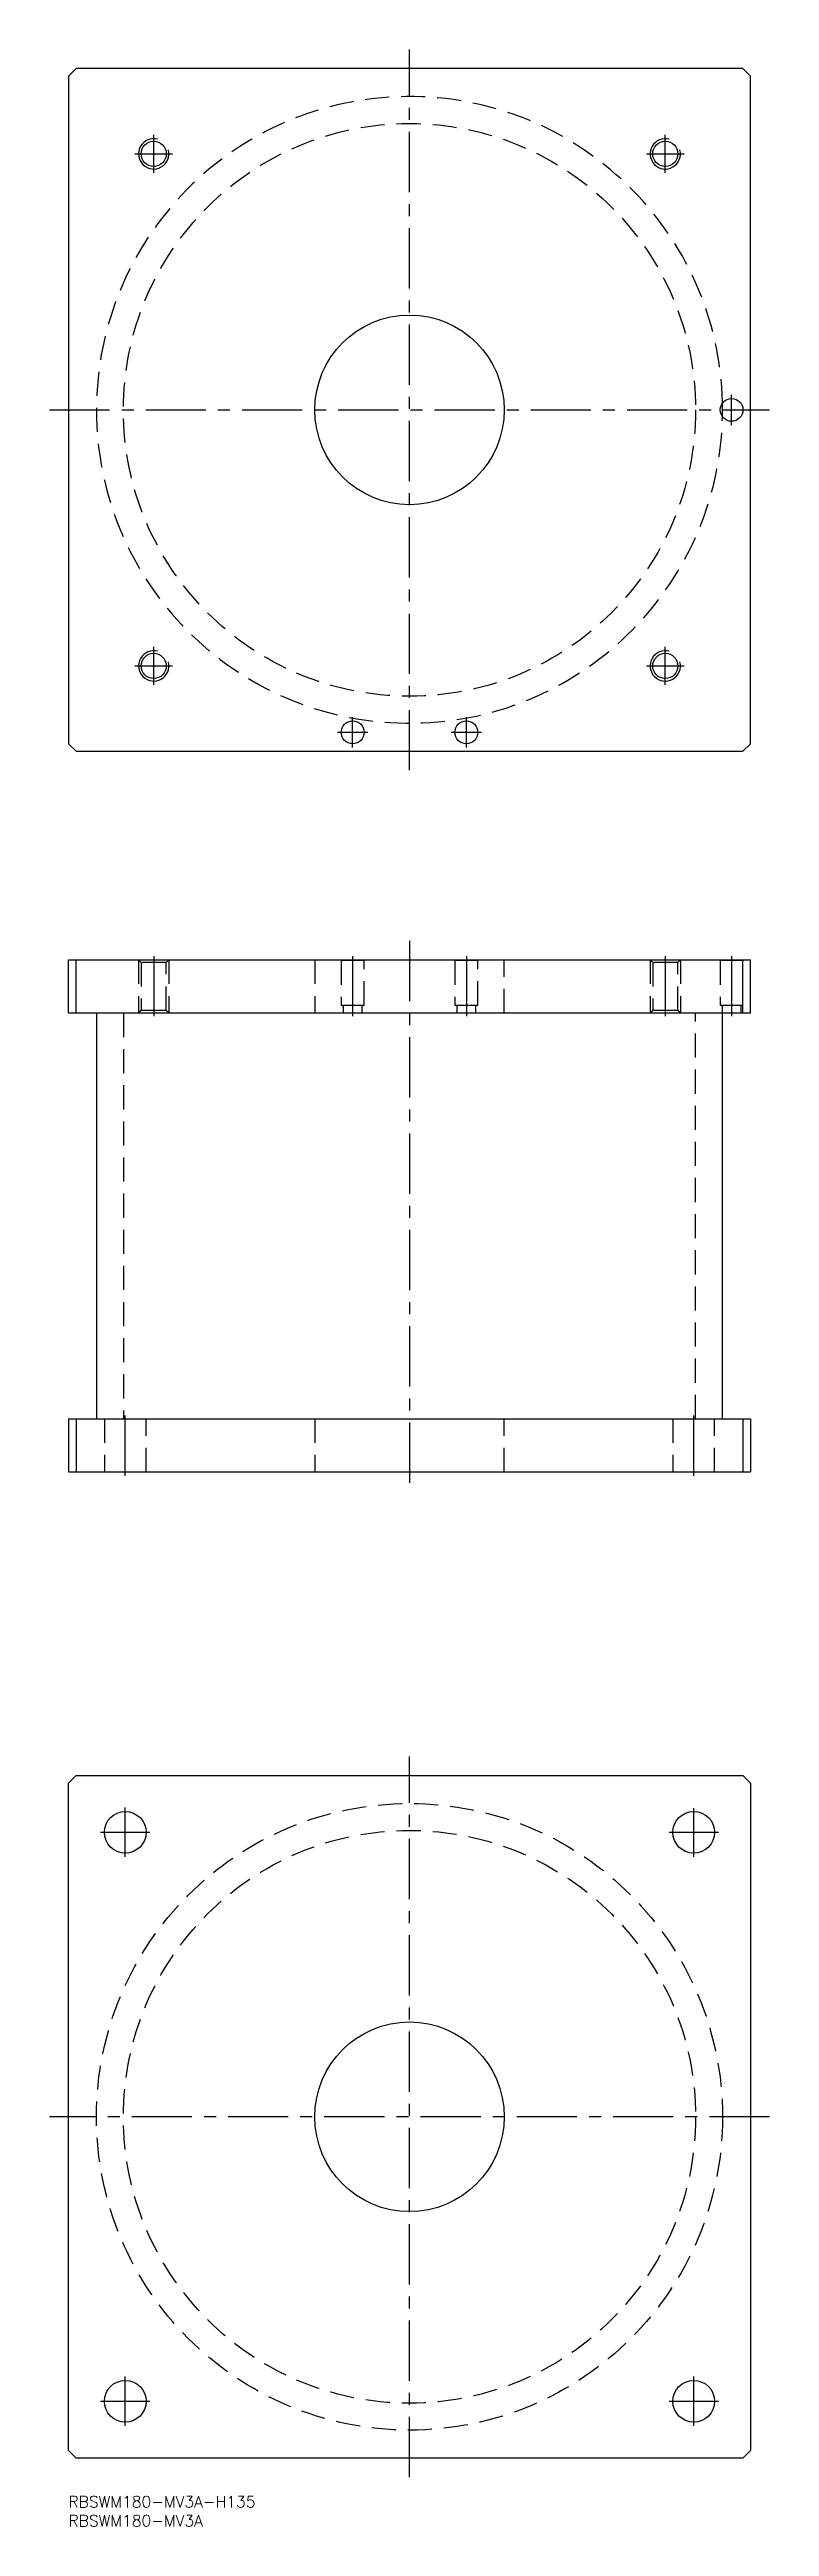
# Model space of a CAD drawing. Extents: x -5 to 185, y -8 to 645.
import ezdxf

# ---------------------------------------------------------------- set-up
doc = ezdxf.new("R2010")
doc.units = 0
doc.header["$LTSCALE"] = 0.5
doc.linetypes.add('CENTER', pattern=[50.8, 31.75, -6.35, 6.35, -6.35])
doc.linetypes.add('DASHED', pattern=[19.05, 12.7, -6.35])
for name, color, linetype in [('MSM_CENTER', 1, 'CENTER'), ('MSM_CONTINUOUS', 7, 'CONTINUOUS'), ('MSM_DASHED', 4, 'DASHED'), ('MSM_NARROW', 5, 'CONTINUOUS'), ('MSM_PART_NUMBER', 7, 'CONTINUOUS')]:
    doc.layers.add(name, color=color, linetype=linetype)
doc.styles.get("Standard").update_dxf_attribs({"font": 'txt.shx', "height": 3, "bigfont": 'bigfont.shx'})

msp = doc.modelspace()

# ---------------------------------------------------------------- linework, layer by layer
at = {"layer": 'MSM_CENTER'}
for p, q in [((90, 455), (90, 645)), ((22.5, 612.5), (22.5, 622.5)), ((157.5, 612.5), (157.5, 622.5)), ((17.5, 617.5), (27.5, 617.5)), ((152.5, 617.5), (162.5, 617.5)), ((-5, 550), (185, 550)), ((175, 546), (175, 554)), ((22.5, 477.5), (22.5, 487.5)), ((157.5, 477.5), (157.5, 487.5)), ((17.5, 482.5), (27.5, 482.5)), ((152.5, 482.5), (162.5, 482.5)), ((71, 465), (79, 465)), ((75, 461), (75, 469)), ((101, 465), (109, 465)), ((105, 461), (105, 469)), ((22.5, 406), (22.5, 390)), ((75, 406), (75, 390)), ((90, 410), (90, 265)), ((105, 406), (105, 390)), ((157.5, 406), (157.5, 390)), ((175, 406), (175, 390)), ((15, 269), (15, 285)), ((165, 269), (165, 285)), ((90, 5), (90, 195)), ((15, 168.5), (15, 181.5)), ((165, 168.5), (165, 181.4)), ((8.5, 175), (21.5, 175)), ((158.5, 175), (171.5, 175)), ((185, 100), (-5, 100)), ((15, 18.5), (15, 31.5)), ((165, 18.5), (165, 31.5)), ((8.5, 25), (21.5, 25)), ((158.5, 25), (171.5, 25))]:
    msp.add_line(p, q, dxfattribs=at)
at = {"layer": 'MSM_CONTINUOUS'}
for p, q in [((2, 640), (0, 638)), ((178, 640), (2, 640)), ((180, 638), (178, 640)), ((0, 638), (0, 462)), ((180, 462), (180, 638)), ((0, 462), (2, 460)), ((2, 460), (178, 460)), ((178, 460), (180, 462)), ((0, 405), (180, 405)), ((0, 391), (0, 405)), ((2, 391), (2, 405)), ((178, 391), (178, 405)), ((180, 391), (180, 405)), ((0, 391), (180, 391)), ((7.4, 391), (7.4, 284)), ((172.6, 284), (172.6, 391)), ((0, 284), (180, 284)), ((0, 284), (0, 270)), ((2, 284), (2, 270)), ((178, 284), (178, 270)), ((180, 284), (180, 270)), ((0, 270), (180, 270)), ((0, 188), (2, 190)), ((2, 190), (178, 190)), ((178, 190), (180, 188)), ((0, 12), (0, 188)), ((180, 188), (180, 12)), ((2, 10), (0, 12)), ((178, 10), (2, 10)), ((180, 12), (178, 10))]:
    msp.add_line(p, q, dxfattribs=at)
for centre, radius in [((22.5, 617.5), 3.3235), ((157.5, 617.5), 3.3235), ((90, 550), 25), ((175, 550), 3), ((22.5, 482.5), 3.3235), ((157.5, 482.5), 3.3235), ((75, 465), 3), ((105, 465), 3), ((15, 175), 5.5), ((165, 175), 5.5), ((90, 100), 25), ((15, 25), 5.5), ((165, 25), 5.5)]:
    msp.add_circle(centre, radius, dxfattribs=at)
msp.add_arc((90, 550), 82.6, 358.7691532, 1.2308468, dxfattribs=at)
at = {"layer": 'MSM_DASHED'}
for p, q in [((18.5, 405), (19.1765, 404.3235)), ((18.5, 405), (18.5, 391)), ((25.8235, 404.3235), (26.5, 405)), ((26.5, 405), (26.5, 391)), ((65, 405), (65, 391)), ((71.8, 405), (72, 404.8)), ((78, 404.8), (78.2, 405)), ((101.8, 405), (102, 404.8)), ((108, 404.8), (108.2, 405)), ((115, 391), (115, 405)), ((153.5, 405), (154.1765, 404.3235)), ((153.5, 405), (153.5, 391)), ((160.8235, 404.3235), (161.5, 405)), ((161.5, 405), (161.5, 391)), ((171.8, 405), (172, 404.8)), ((178, 404.8), (178.2, 405)), ((19.1765, 404.3235), (19.1765, 391.6765)), ((25.8235, 404.3235), (19.1765, 404.3235)), ((25.8235, 391.6765), (25.8235, 404.3235)), ((72, 404.8), (72, 393)), ((78, 404.8), (72, 404.8)), ((78, 393), (78, 404.8)), ((102, 404.8), (102, 393)), ((108, 404.8), (102, 404.8)), ((108, 393), (108, 404.8)), ((154.1765, 404.3235), (154.1765, 391.6765)), ((160.8235, 404.3235), (154.1765, 404.3235)), ((160.8235, 391.6765), (160.8235, 404.3235)), ((172, 404.8), (172, 393)), ((178, 404.8), (172, 404.8)), ((78, 393), (72, 393)), ((72.5, 393), (72.5, 391)), ((77.5, 391), (77.5, 393)), ((108, 393), (102, 393)), ((102.5, 393), (102.5, 391)), ((107.5, 391), (107.5, 393)), ((178, 393), (172, 393)), ((172.5, 393), (172.5, 391)), ((177.5, 391), (177.5, 393)), ((14.5, 391), (14.5, 284)), ((19.1765, 391.6765), (18.5, 391)), ((25.8235, 391.6765), (19.1765, 391.6765)), ((26.5, 391), (25.8235, 391.6765)), ((154.1765, 391.6765), (153.5, 391)), ((160.8235, 391.6765), (154.1765, 391.6765)), ((161.5, 391), (160.8235, 391.6765)), ((165.5, 284), (165.5, 391)), ((9.5, 284), (9.5, 270)), ((20.5, 270), (20.5, 284)), ((65, 284), (65, 270)), ((115, 270), (115, 284)), ((159.5, 284), (159.5, 270)), ((170.5, 270), (170.5, 284))]:
    msp.add_line(p, q, dxfattribs=at)
for centre, radius in [((90, 550), 75.5), ((90, 100), 82.6), ((90, 100), 75.5)]:
    msp.add_circle(centre, radius, dxfattribs=at)
msp.add_arc((90, 550), 82.6, 1.2308468, 358.7691532, dxfattribs=at)
at = {"layer": 'MSM_NARROW'}
for centre in [(22.5, 617.5), (157.5, 617.5), (22.5, 482.5), (157.5, 482.5)]:
    msp.add_arc(centre, 4, 75, 15, dxfattribs=at)

# ---------------------------------------------------------------- texts
at = {"layer": 'MSM_PART_NUMBER'}
for s, p in [('RBSWM180-MV3A-H135', (0, -3)), ('RBSWM180-MV3A', (0, -8))]:
    msp.add_text(s, height=3, dxfattribs=at).set_placement(p)

doc.saveas('drawing.dxf')
